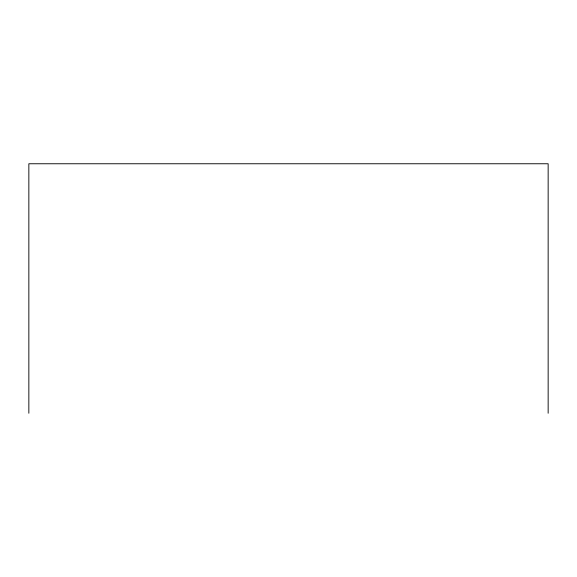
<?xml version="1.0" encoding="UTF-8"?>
<svg xmlns="http://www.w3.org/2000/svg" width="577" height="577" viewBox="0 0 577 577"><rect width="100%" height="100%" fill="white"/><g stroke="black" fill="none" stroke-linecap="round" stroke-linejoin="round"><path stroke-width="0.87" d="M548.15 413.24L548.15 163.76L28.85 163.76L28.85 413.24"/></g></svg>
